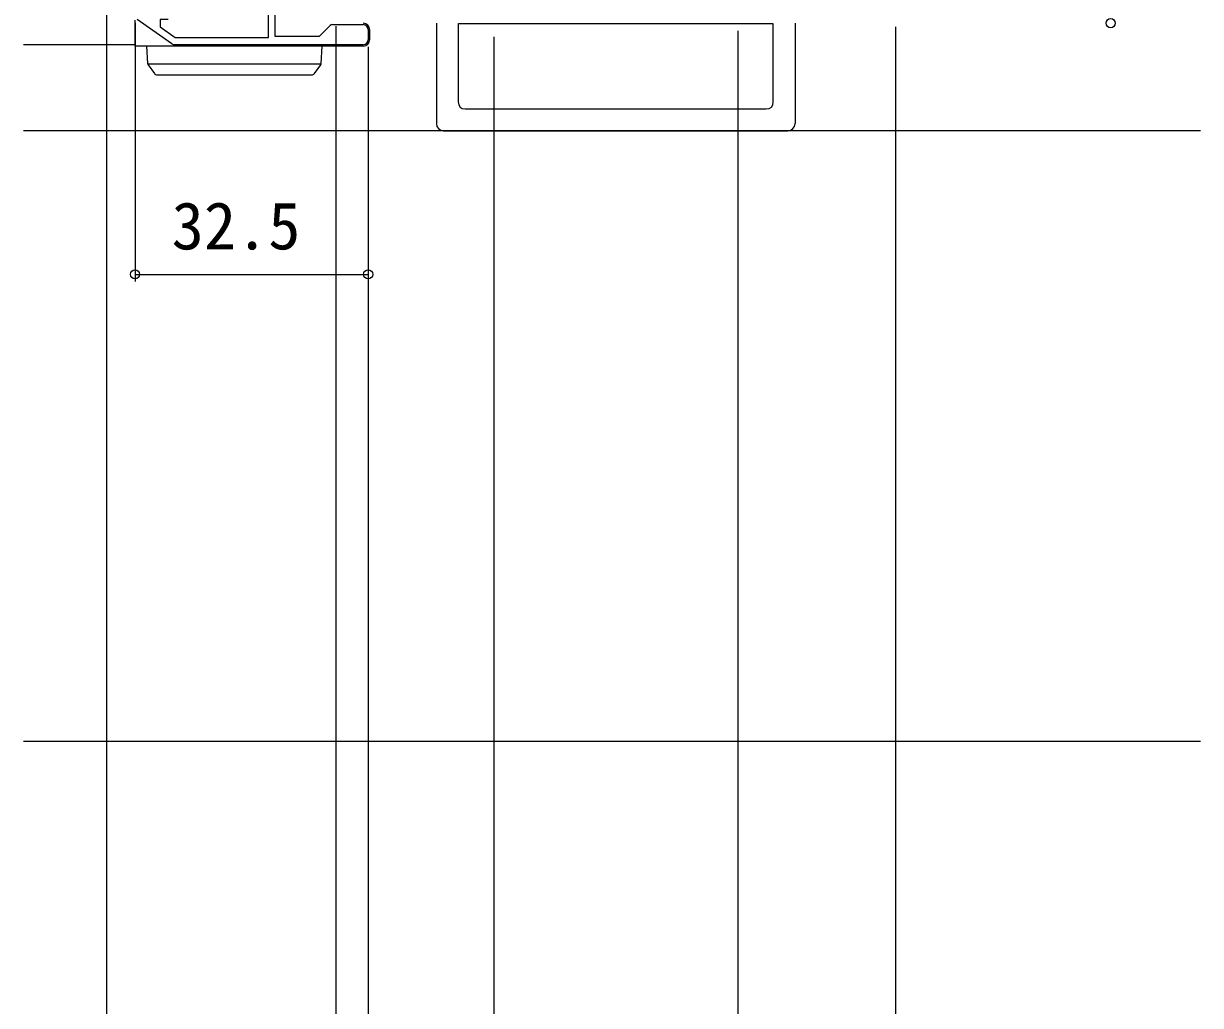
# Model space of a CAD drawing. Units: millimetres, scale not verified. Extents: x -525 to 525, y -783 to 778.
# Drawn here: x -8.2 to 155.8, y 259.1 to 395.9 of the extents above; entities that cross this region are included whole.
import ezdxf
from ezdxf.enums import TextEntityAlignment as Align

# ---------------------------------------------------------------- set-up
doc = ezdxf.new("R2010")
doc.units = ezdxf.units.MM
doc.header["$LTSCALE"] = 4
for name, color, linetype in [('0-2_YKK_11', 7, 'Continuous'), ('0-3_YKK_12', 2, 'Continuous'), ('0-4_YKK_13', 4, 'Continuous'), ('0-6_YKK_D', 6, 'Continuous'), ('0-8_YSS_K', 3, 'Continuous')]:
    doc.layers.add(name, color=color, linetype=linetype)
doc.styles.add('ＭＳ ゴシック', font='')
doc.styles.get('ＭＳ ゴシック').set_extended_font_data('MS Gothic')

msp = doc.modelspace()

# ---------------------------------------------------------------- linework, layer by layer
at = {"layer": '0-2_YKK_11'}
for p, q in [((12.459, 393.099), (7.639, 396.464)), ((34.93, 395.773), (39.14, 395.773)), ((39.84, 395.073), (39.84, 393.673)), ((39.14, 392.973), (12.86, 392.973))]:
    msp.add_line(p, q, dxfattribs=at)
for points in [[(9.439, 401.092), (9.188, 400.88), (8.869, 400.966), (8.599, 400.497), (9.176, 399.92), (9.074, 399.673), (8.44, 399.673), (8.44, 397.473), (12.24, 397.473), (12.24, 400.473), (12.54, 400.773), (12.693, 401.102), (12.24, 401.642), (12.24, 406.473), (13.567, 406.473), (13.74, 406.373), (13.913, 406.273), (25.167, 406.273), (25.34, 406.373), (25.513, 406.473), (26.84, 406.473), (26.84, 394.173), (33.04, 394.173), (34.435, 395.568)], [(12.955, 393.973), (25.94, 393.973), (25.94, 405.273), (13.14, 405.273), (13.14, 401.97), (13.383, 401.68)], [(11.94, 396.473), (10.84, 396.473), (10.84, 395.45), (12.955, 393.973)]]:
    msp.add_lwpolyline(points, dxfattribs=at)
for centre, start, end in [((34.93, 395.073), 89.99997, 134.99996), ((39.14, 395.073), 0.00001, 89.99999), ((12.86, 393.673), 235.08065, 270.00008), ((39.14, 393.673), 270.00001, 359.99999)]:
    msp.add_arc(centre, 0.7, start, end, dxfattribs=at)
at = {"layer": '0-3_YKK_12'}
for p, q in [((7.34, 392.973), (-8.202, 392.973)), ((155.841, 380.973), (-8.202, 380.973))]:
    msp.add_line(p, q, dxfattribs=at)
at = {"layer": '0-4_YKK_13'}
for p, q in [((7.34, 392.933), (7.34, 396.373)), ((49.34, 395.974), (49.34, 381.987)), ((52.392, 395.921), (52.392, 385.015)), ((52.417, 395.921), (96.263, 395.921)), ((96.288, 385.015), (96.288, 395.921)), ((99.34, 395.974), (99.34, 381.987)), ((40.04, 395.073), (40.04, 393.673)), ((7.34, 392.773), (7.34, 392.933)), ((12.821, 392.773), (7.34, 392.773)), ((39.14, 392.773), (12.821, 392.773)), ((33.274, 390.271), (9.106, 390.271)), ((9.145, 390.2), (9.156, 390.184)), ((9.156, 390.184), (10.035, 388.979)), ((32.345, 388.979), (33.223, 390.184)), ((33.223, 390.184), (33.235, 390.2)), ((10.439, 388.773), (10.843, 388.773)), ((53.361, 384.038), (95.319, 384.038)), ((50.337, 380.988), (54.34, 380.988)), ((54.34, 380.988), (94.34, 380.988)), ((94.34, 380.988), (98.343, 380.988))]:
    msp.add_line(p, q, dxfattribs=at)
for points in [[(33.292, 390.358), (33.44, 392.773), (32.442, 392.773), (9.938, 392.773), (8.94, 392.773), (9.088, 390.358)], [(10.843, 388.773), (31.537, 388.773), (31.941, 388.773)]]:
    msp.add_lwpolyline(points, dxfattribs=at)
for centre, radius, start, end in [((39.14, 395.073), 0.9, 0, 90), ((39.14, 393.673), 0.9, 270, 0), ((9.387, 390.376), 0.3, 183.5, 216.09486), ((10.439, 389.273), 0.5, 216.09486, 270), ((31.941, 389.273), 0.5, 270, 323.90514), ((32.993, 390.376), 0.3, 323.90514, 356.5)]:
    msp.add_arc(centre, radius, start, end, dxfattribs=at)
for centre, major_axis, ratio, start_param, end_param in [((89.181, 421.153), (36.541, 36.874), 0.115523, 3.0255416, 3.2555779), ((59.499, 421.153), (-36.541, 36.874), 0.115523, 3.0276074, 3.2576437), ((50.341, 381.991), (0.527, 0.854), 0.995755, 2.1255102, 3.6925049), ((98.339, 381.991), (-0.527, 0.854), 0.995755, 2.5906804, 4.1576751)]:
    msp.add_ellipse(centre, major_axis=major_axis, ratio=ratio, start_param=start_param, end_param=end_param, dxfattribs=at)
at = {"layer": '0-6_YKK_D'}
for p, q in [((3.34, 426.474), (3.34, 198.121)), ((7.34, 396.038), (7.34, 359.973)), ((35.34, 395.577), (35.34, 218.121)), ((35.34, 395.577), (35.34, 198.121)), ((35.34, 395.577), (35.34, 198.121)), ((113.34, 395.473), (113.34, 198.121)), ((57.34, 394.073), (57.34, 158.121)), ((57.34, 394.073), (57.34, 198.121)), ((57.34, 394.073), (57.34, 198.121)), ((57.34, 394.073), (57.34, 238.121)), ((91.34, 394.921), (91.34, 178.121)), ((91.34, 394.921), (91.34, 198.121)), ((91.34, 394.921), (91.34, 198.121)), ((39.84, 392.673), (39.84, 238.121)), ((39.84, 392.673), (39.84, 238.121)), ((39.84, 392.673), (39.84, 359.973)), ((7.34, 360.973), (39.84, 360.973))]:
    msp.add_line(p, q, dxfattribs=at)
for centre in [(143.34, 395.97), (7.34, 360.973), (39.84, 360.973)]:
    msp.add_circle(centre, 0.637, dxfattribs=at)
at = {"layer": '0-8_YSS_K'}
msp.add_line((155.847, 295.873), (-8.202, 295.873), dxfattribs=at)

# ---------------------------------------------------------------- texts
at = {"layer": '0-6_YKK_D', "style": 'ＭＳ ゴシック'}
msp.add_text('32.5', height=6.598, dxfattribs=at).set_placement((12.442, 362.473), align=Align.BOTTOM_LEFT)

doc.saveas('drawing.dxf')
